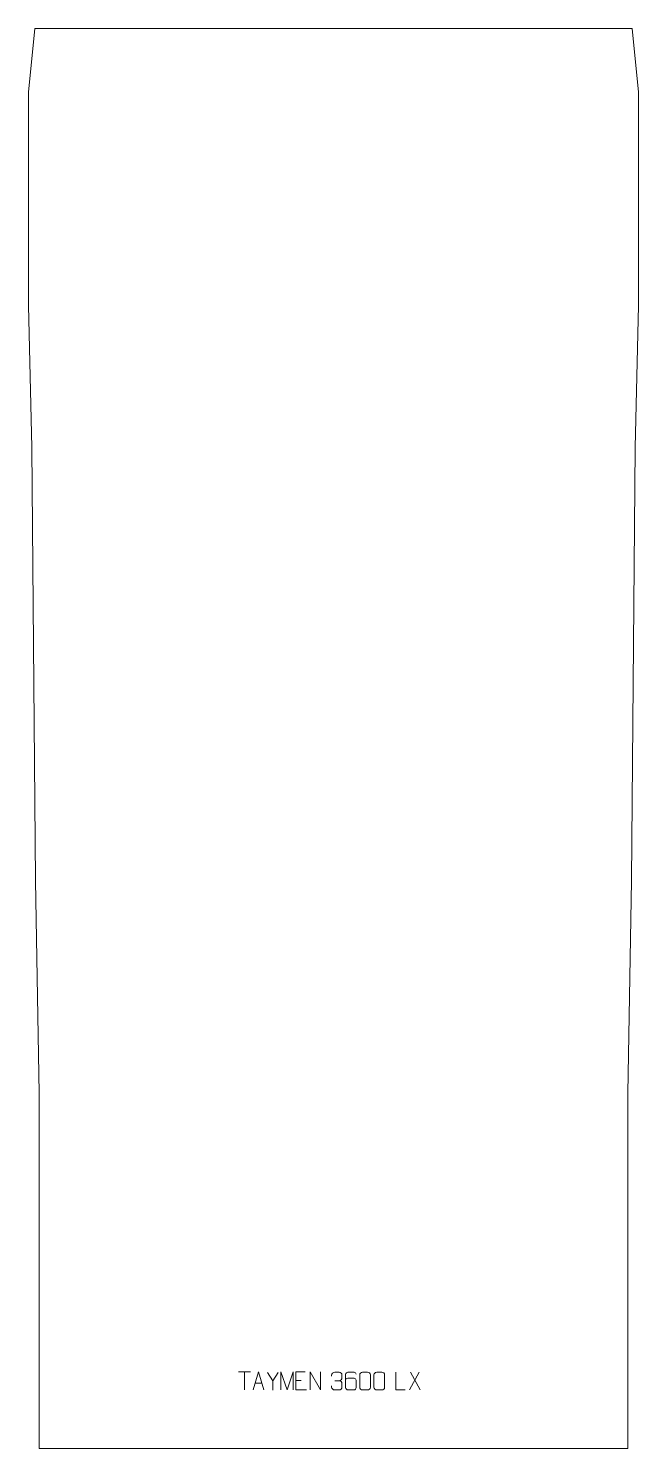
# Model space of a CAD drawing. Header units: millimetres. Extents: x -435 to 425, y -1346 to 654.
import ezdxf

# ---------------------------------------------------------------- set-up
doc = ezdxf.new("R2010")
doc.units = ezdxf.units.MM
doc.header["$MEASUREMENT"] = 0
doc.layers.add('layer 1', color=7, linetype='Continuous')

msp = doc.modelspace()

# ---------------------------------------------------------------- linework, layer by layer
at = {"layer": 'layer 1', "color": 242, "lineweight": 9}
msp.add_open_spline([(425.1164, 563.764), (425.1164, 563.764), (425.1164, 263.764), (425.1164, 263.764), (425.1164, 263.764), (425.1164, 263.764), (420.1164, 63.764), (420.1164, 63.764), (420.1164, 63.764), (420.1164, 63.764), (415.1169, -546.2364), (415.1169, -546.2364), (415.1169, -546.2364), (415.1169, -546.2364), (410.1173, -846.2348), (410.1173, -846.2348), (410.1173, -846.2348), (410.1173, -846.2348), (410.1173, -1346.2348), (410.1173, -1346.2348), (410.1173, -1346.2348), (410.1173, -1346.2348), (-419.882, -1346.2348), (-419.882, -1346.2348), (-419.882, -1346.2348), (-419.882, -1346.2348), (-419.882, -846.2348), (-419.882, -846.2348), (-419.882, -846.2348), (-419.882, -846.2348), (-424.8832, -546.2364), (-424.8832, -546.2364), (-424.8832, -546.2364), (-424.8832, -546.2364), (-429.8832, 63.764), (-429.8832, 63.764), (-429.8832, 63.764), (-429.8832, 63.764), (-434.8827, 263.764), (-434.8827, 263.764), (-434.8827, 263.764), (-434.8827, 263.764), (-434.8827, 563.764), (-434.8827, 563.764), (-434.8827, 563.764), (-434.8827, 563.764), (-425.8827, 653.7633), (-425.8827, 653.7633), (-425.8827, 653.7633), (-425.8827, 653.7633), (416.1164, 653.7633), (416.1164, 653.7633), (416.1164, 653.7633), (416.1164, 653.7633), (425.1164, 563.764), (425.1164, 563.764)], degree=3, knots=[0, 0, 0, 0, 0.066666667, 0.066666667, 0.066666667, 0.066666667, 0.133333333, 0.133333333, 0.133333333, 0.133333333, 0.2, 0.2, 0.2, 0.2, 0.266666667, 0.266666667, 0.266666667, 0.266666667, 0.333333333, 0.333333333, 0.333333333, 0.333333333, 0.4, 0.4, 0.4, 0.4, 0.466666667, 0.466666667, 0.466666667, 0.466666667, 0.533333333, 0.533333333, 0.533333333, 0.533333333, 0.6, 0.6, 0.6, 0.6, 0.666666667, 0.666666667, 0.666666667, 0.666666667, 0.733333333, 0.733333333, 0.733333333, 0.733333333, 0.8, 0.8, 0.8, 0.8, 0.866666667, 0.866666667, 0.866666667, 0.866666667, 1, 1, 1, 1], dxfattribs=at)
at = {"layer": 'layer 1', "color": 250, "lineweight": 9}
for points in [[(-138.9134, -1238.3639), (-138.9134, -1238.3639), (-121.9262, -1238.3639), (-121.9262, -1238.3639)], [(-130.4196, -1263.2939), (-130.4196, -1263.2939), (-130.4196, -1238.3404), (-130.4196, -1238.3404)], [(-90.4198, -1250.8172), (-90.4198, -1250.8172), (-97.7407, -1238.9185), (-97.7407, -1238.9185)], [(115.7645, -1238.7106), (115.7645, -1238.7106), (102.0239, -1263.6064), (102.0239, -1263.6064)], [(103.4785, -1238.7106), (103.4785, -1238.7106), (117.2191, -1263.6641), (117.2191, -1263.6641)], [(-115.1677, -1254.0445), (-115.1677, -1254.0445), (-105.672, -1254.0445), (-105.672, -1254.0445)], [(-57.8527, -1250.2201), (-57.8527, -1250.2201), (-50.6846, -1250.2201), (-50.6846, -1250.2201)], [(-3.0334, -1250.6401), (-3.0334, -1250.6401), (3.163, -1250.6401), (3.163, -1250.6401)]]:
    msp.add_open_spline(points, degree=3, dxfattribs=at)
for points, knots in [([(-117.8903, -1263.2939), (-117.8903, -1263.2939), (-110.5193, -1238.3404), (-110.5193, -1238.3404), (-110.5193, -1238.3404), (-110.5193, -1238.3404), (-102.9494, -1263.2939), (-102.9494, -1263.2939)], [0, 0, 0, 0, 0.333333333, 0.333333333, 0.333333333, 0.333333333, 1, 1, 1, 1]), ([(-83.0974, -1238.9185), (-83.0974, -1238.9185), (-90.4198, -1250.8172), (-90.4198, -1250.8172), (-90.4198, -1250.8172), (-90.4198, -1250.8172), (-90.4191, -1263.8721), (-90.4191, -1263.8721)], [0, 0, 0, 0, 0.333333333, 0.333333333, 0.333333333, 0.333333333, 1, 1, 1, 1]), ([(-79.2623, -1263.2961), (-79.2623, -1263.2961), (-79.2623, -1238.3382), (-79.2623, -1238.3382), (-79.2623, -1238.3382), (-79.2623, -1238.3382), (-70.3372, -1263.2961), (-70.3372, -1263.2961), (-70.3372, -1263.2961), (-70.3372, -1263.2961), (-61.5773, -1238.3387), (-61.5773, -1238.3387), (-61.5773, -1238.3387), (-61.5773, -1238.3387), (-61.5773, -1263.2961), (-61.5773, -1263.2961)], [0, 0, 0, 0, 0.2, 0.2, 0.2, 0.2, 0.4, 0.4, 0.4, 0.4, 0.6, 0.6, 0.6, 0.6, 1, 1, 1, 1]), ([(-44.9788, -1238.3404), (-44.9788, -1238.3404), (-57.8527, -1238.3404), (-57.8527, -1238.3404), (-57.8527, -1238.3404), (-57.8527, -1238.3404), (-57.8527, -1263.294), (-57.8527, -1263.294), (-57.8527, -1263.294), (-57.8527, -1263.294), (-42.9869, -1263.294), (-42.9869, -1263.294)], [0, 0, 0, 0, 0.25, 0.25, 0.25, 0.25, 0.5, 0.5, 0.5, 0.5, 1, 1, 1, 1]), ([(-37.7472, -1263.2939), (-37.7472, -1263.2939), (-37.7472, -1238.3404), (-37.7472, -1238.3404), (-37.7472, -1238.3404), (-37.7472, -1238.3404), (-23.0924, -1263.2939), (-23.0924, -1263.2939), (-23.0924, -1263.2939), (-23.0924, -1263.2939), (-23.0924, -1238.3404), (-23.0924, -1238.3404)], [0, 0, 0, 0, 0.25, 0.25, 0.25, 0.25, 0.5, 0.5, 0.5, 0.5, 1, 1, 1, 1]), ([(-7.7431, -1244.3949), (-7.7431, -1244.3949), (-7.7431, -1242.5377), (-7.7431, -1242.5377), (-7.7431, -1242.5377), (-7.7574, -1240.7958), (-5.0929, -1238.6777), (-3.0338, -1238.7004), (-3.0338, -1238.7004), (-0.9697, -1238.7004), (1.0943, -1238.7004), (3.158, -1238.7004), (3.158, -1238.7004), (5.3525, -1238.6916), (6.9508, -1240.5384), (6.9952, -1242.4505), (6.9952, -1242.4505), (6.9948, -1243.8856), (6.9948, -1245.3207), (6.9952, -1246.7562), (6.9952, -1246.7562), (6.9466, -1248.4097), (5.344, -1250.6397), (3.1457, -1250.6297), (3.1457, -1250.6297), (5.3494, -1250.6409), (6.9574, -1252.4441), (7.0114, -1254.5036), (7.0114, -1254.5036), (7.011, -1256.2883), (7.011, -1258.073), (7.0114, -1259.8581), (7.0114, -1259.8581), (7.0215, -1261.9195), (4.9666, -1263.6826), (3.1457, -1263.6745), (3.1457, -1263.6745), (1.0804, -1263.6742), (-0.9848, -1263.6742), (-3.0504, -1263.6745), (-3.0504, -1263.6745), (-5.219, -1263.663), (-7.75, -1261.2628), (-7.7686, -1259.801), (-7.7686, -1259.801), (-7.7686, -1259.801), (-7.7686, -1257.8924), (-7.7686, -1257.8924)], [0, 0, 0, 0, 0.076923077, 0.076923077, 0.076923077, 0.076923077, 0.153846154, 0.153846154, 0.153846154, 0.153846154, 0.230769231, 0.230769231, 0.230769231, 0.230769231, 0.307692308, 0.307692308, 0.307692308, 0.307692308, 0.384615385, 0.384615385, 0.384615385, 0.384615385, 0.461538462, 0.461538462, 0.461538462, 0.461538462, 0.538461538, 0.538461538, 0.538461538, 0.538461538, 0.615384615, 0.615384615, 0.615384615, 0.615384615, 0.692307692, 0.692307692, 0.692307692, 0.692307692, 0.769230769, 0.769230769, 0.769230769, 0.769230769, 0.846153846, 0.846153846, 0.846153846, 0.846153846, 1, 1, 1, 1]), ([(27.0514, -1241.6467), (27.0273, -1240.3072), (25.6711, -1238.654), (24.0992, -1238.6883), (24.0992, -1238.6883), (21.1144, -1238.6886), (18.1292, -1238.6886), (15.1438, -1238.6883), (15.1438, -1238.6883), (13.9247, -1238.6734), (12.1965, -1240.111), (12.1915, -1241.6467), (12.1915, -1241.6467), (12.1918, -1248.0072), (12.1918, -1254.368), (12.1915, -1260.7287), (12.1915, -1260.7287), (12.1962, -1261.8916), (13.9247, -1263.6627), (15.1438, -1263.6871), (15.1438, -1263.6871), (18.1292, -1263.6868), (21.1144, -1263.6868), (24.0992, -1263.6871), (24.0992, -1263.6871), (25.3773, -1263.6433), (27.047, -1262.0288), (27.0514, -1260.7287), (27.0514, -1260.7287), (27.0514, -1257.1454), (27.0514, -1253.5623), (27.0514, -1249.9796), (27.0514, -1249.9796), (27.0129, -1248.5014), (25.4302, -1247.0685), (24.0992, -1247.0705), (24.0992, -1247.0705), (21.1144, -1247.0702), (18.1292, -1247.0702), (15.1438, -1247.0705), (15.1438, -1247.0705), (13.8143, -1247.0655), (12.1713, -1248.5728), (12.213, -1250.0013)], [0, 0, 0, 0, 0.083333333, 0.083333333, 0.083333333, 0.083333333, 0.166666667, 0.166666667, 0.166666667, 0.166666667, 0.25, 0.25, 0.25, 0.25, 0.333333333, 0.333333333, 0.333333333, 0.333333333, 0.416666667, 0.416666667, 0.416666667, 0.416666667, 0.5, 0.5, 0.5, 0.5, 0.583333333, 0.583333333, 0.583333333, 0.583333333, 0.666666667, 0.666666667, 0.666666667, 0.666666667, 0.75, 0.75, 0.75, 0.75, 0.833333333, 0.833333333, 0.833333333, 0.833333333, 1, 1, 1, 1]), ([(36.0409, -1238.6881), (38.407, -1238.6881), (40.7735, -1238.6881), (43.14, -1238.6881), (43.14, -1238.6881), (45.1205, -1238.6525), (47.1465, -1240.1468), (47.1736, -1242.5889), (47.1736, -1242.5889), (47.1732, -1248.3463), (47.1732, -1254.1041), (47.1736, -1259.8623), (47.1736, -1259.8623), (47.0315, -1262.1899), (45.3251, -1263.6722), (43.14, -1263.683), (43.14, -1263.683), (40.7676, -1263.6826), (38.3952, -1263.6826), (36.0232, -1263.683), (36.0232, -1263.683), (34.0647, -1263.7886), (32.0583, -1261.9007), (32.0697, -1259.8797), (32.0697, -1259.8797), (32.0701, -1254.0991), (32.0701, -1248.3188), (32.0697, -1242.539), (32.0697, -1242.539), (32.074, -1240.397), (33.8511, -1238.6745), (36.0409, -1238.6881)], [0, 0, 0, 0, 0.111111111, 0.111111111, 0.111111111, 0.111111111, 0.222222222, 0.222222222, 0.222222222, 0.222222222, 0.333333333, 0.333333333, 0.333333333, 0.333333333, 0.444444444, 0.444444444, 0.444444444, 0.444444444, 0.555555556, 0.555555556, 0.555555556, 0.555555556, 0.666666667, 0.666666667, 0.666666667, 0.666666667, 0.777777778, 0.777777778, 0.777777778, 0.777777778, 1, 1, 1, 1]), ([(56.0409, -1238.6881), (58.407, -1238.6881), (60.7735, -1238.6881), (63.14, -1238.6881), (63.14, -1238.6881), (65.1205, -1238.6525), (67.1465, -1240.1468), (67.1736, -1242.5889), (67.1736, -1242.5889), (67.1732, -1248.3463), (67.1732, -1254.1041), (67.1736, -1259.8623), (67.1736, -1259.8623), (67.0315, -1262.1899), (65.3251, -1263.6722), (63.14, -1263.683), (63.14, -1263.683), (60.7676, -1263.6826), (58.3952, -1263.6826), (56.0232, -1263.683), (56.0232, -1263.683), (54.0647, -1263.7886), (52.0583, -1261.9007), (52.0697, -1259.8797), (52.0697, -1259.8797), (52.0701, -1254.0991), (52.0701, -1248.3188), (52.0697, -1242.539), (52.0697, -1242.539), (52.074, -1240.397), (53.8511, -1238.6745), (56.0409, -1238.6881)], [0, 0, 0, 0, 0.111111111, 0.111111111, 0.111111111, 0.111111111, 0.222222222, 0.222222222, 0.222222222, 0.222222222, 0.333333333, 0.333333333, 0.333333333, 0.333333333, 0.444444444, 0.444444444, 0.444444444, 0.444444444, 0.555555556, 0.555555556, 0.555555556, 0.555555556, 0.666666667, 0.666666667, 0.666666667, 0.666666667, 0.777777778, 0.777777778, 0.777777778, 0.777777778, 1, 1, 1, 1]), ([(96.0961, -1263.6642), (96.0961, -1263.6642), (83.147, -1263.6642), (83.147, -1263.6642), (83.147, -1263.6642), (83.147, -1263.6642), (83.147, -1238.7106), (83.147, -1238.7106)], [0, 0, 0, 0, 0.333333333, 0.333333333, 0.333333333, 0.333333333, 1, 1, 1, 1])]:
    msp.add_open_spline(points, degree=3, knots=knots, dxfattribs=at)

doc.saveas('drawing.dxf')
